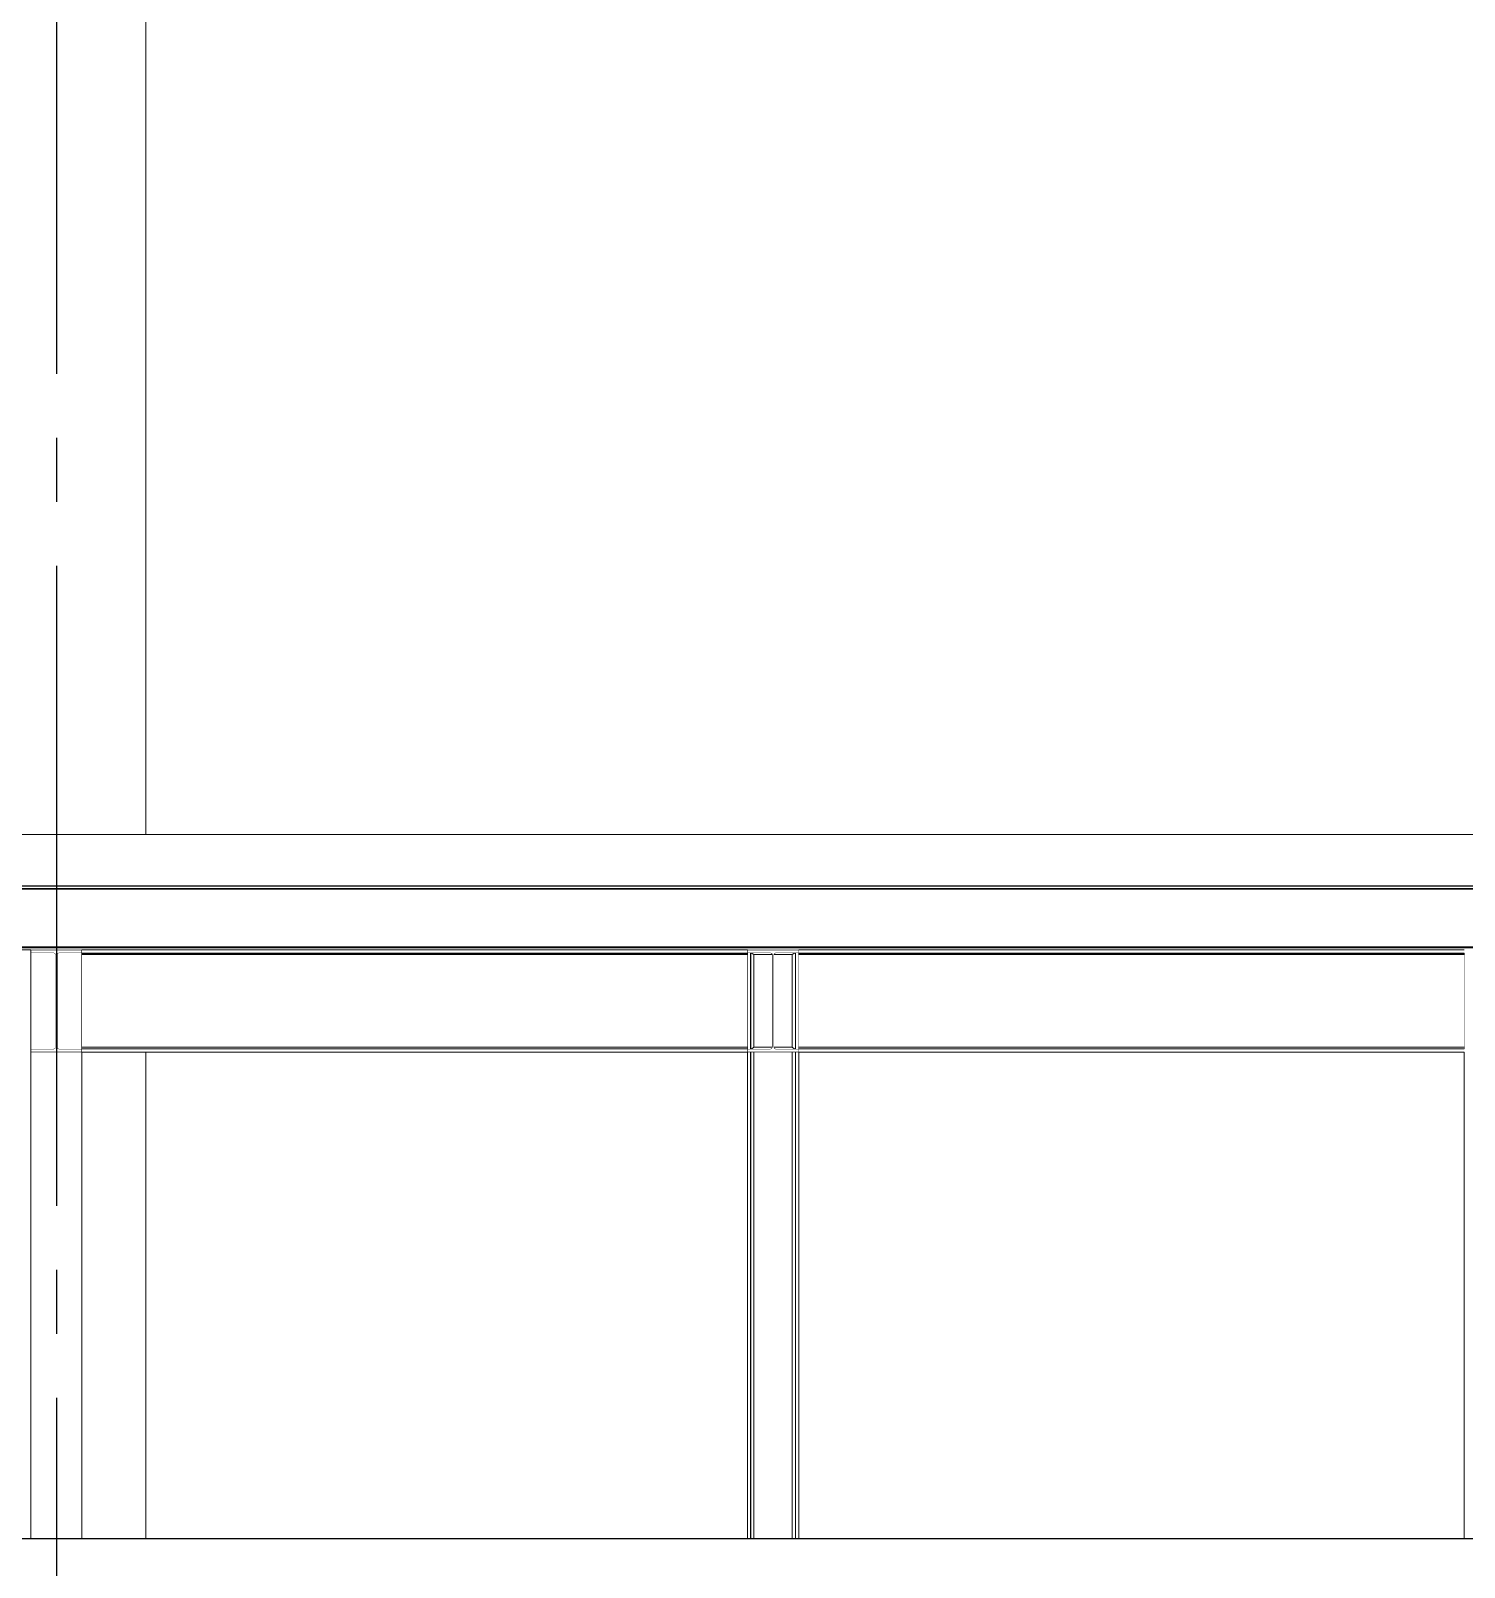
# Model space of a CAD drawing. Extents: x -18489 to 195597, y -1599 to 112111.
# Drawn here: x 8510 to 9070, y 27365 to 27965 of the extents above; entities that cross this region are included whole.
import ezdxf
from ezdxf.xclip import XClip

# ---------------------------------------------------------------- set-up
doc = ezdxf.new("R2010")
doc.units = 0
doc.header["$LTSCALE"] = 100
doc.header["$XCLIPFRAME"] = 2
doc.linetypes.add('188K-SM-07-F10-MECH-CR PIPE-Y2257103$0$X-S-FAB_SL ALL$0$COL-CEN-LIN', pattern=[3.25, 2.5, -0.25, 0.25, -0.25])
doc.linetypes.add('188K-SM-07-F10-MECH-CR PIPE-Y2257103$0$X-S-FAB_SL ALL$0$Wipeout_Contour', pattern=[1, 0, -1])
for name, color, linetype in [('188K-SM-07-F10-MECH-CR PIPE-Y2257103$0$X-S-FAB_SL ALL$0$ASP_1', 1, 'Continuous'), ('188K-SM-07-F10-MECH-CR PIPE-Y2257103$0$X-S-FAB_SL ALL$0$CCL', 15, '188K-SM-07-F10-MECH-CR PIPE-Y2257103$0$X-S-FAB_SL ALL$0$COL-CEN-LIN'), ('188K-SM-07-F10-MECH-CR PIPE-Y2257103$0$X-S-FAB_SL ALL$0$Hattch', 7, 'Continuous'), ('188K-SM-07-F10-MECH-CR PIPE-Y2257103$0$X-S-FAB_SL ALL$0$S-BEAM', 7, 'Continuous'), ('188K-SM-07-F10-MECH-CR PIPE-Y2257103$0$X-S-FAB_SL ALL$0$S-COL', 7, 'Continuous'), ('188K-SM-07-F10-MECH-CR PIPE-Y2257103$0$X-S-FAB_SL ALL$0$S-SLAB', 7, 'Continuous')]:
    doc.layers.add(name, color=color, linetype=linetype)

# ---------------------------------------------------------------- blocks, each defined once
blk = doc.blocks.new('188K-SM-07-F10-MECH-CR PIPE-Y2257103$0$X-S-FAB_SL ALL$0$剖面元素_216_3', base_point=(23061.26, -8263.06))
at = {"color": 254, "linetype": '188K-SM-07-F10-MECH-CR PIPE-Y2257103$0$X-S-FAB_SL ALL$0$Wipeout_Contour', "lineweight": 0, "ltscale": 257782.985702}
blk.add_wipeout([(31546.26, -6943.06), (31616.26, -6943.06), (31616.26, -6204.02), (31598.76, -6204.02), (31598.76, -6212.28), (31563.76, -6212.28), (31563.76, -6204.02), (31546.26, -6204.02)], dxfattribs=at).dxf.layer = '188K-SM-07-F10-MECH-CR PIPE-Y2257103$0$X-S-FAB_SL ALL$0$Hattch'
at = {"color": 254, "linetype": '188K-SM-07-F10-MECH-CR PIPE-Y2257103$0$X-S-FAB_SL ALL$0$Wipeout_Contour', "lineweight": 0, "ltscale": 129359.154645}
blk.add_wipeout([(31616.26, -6963.06), (31546.26, -6963.06), (31546.26, -6963.26), (31616.26, -6963.26)], dxfattribs=at).dxf.layer = '188K-SM-07-F10-MECH-CR PIPE-Y2257103$0$X-S-FAB_SL ALL$0$Hattch'
at = {"color": 254, "linetype": '188K-SM-07-F10-MECH-CR PIPE-Y2257103$0$X-S-FAB_SL ALL$0$Wipeout_Contour', "lineweight": 0, "ltscale": 129411.110623}
blk.add_wipeout([(31571.26, -7028.06), (31546.26, -7028.06), (31546.26, -7218.06), (31571.26, -7218.06)], dxfattribs=at).dxf.layer = '188K-SM-07-F10-MECH-CR PIPE-Y2257103$0$X-S-FAB_SL ALL$0$Hattch'
at = {"color": 254, "linetype": '188K-SM-07-F10-MECH-CR PIPE-Y2257103$0$X-S-FAB_SL ALL$0$Wipeout_Contour', "lineweight": 0, "ltscale": 129586.699108}
blk.add_wipeout([(31591.26, -7218.06), (31616.26, -7218.06), (31616.26, -7028.06), (31591.26, -7028.06)], dxfattribs=at).dxf.layer = '188K-SM-07-F10-MECH-CR PIPE-Y2257103$0$X-S-FAB_SL ALL$0$Hattch'
at = {"layer": '188K-SM-07-F10-MECH-CR PIPE-Y2257103$0$X-S-FAB_SL ALL$0$S-COL', "color": 8, "lineweight": 0}
for p, q in [((31616.26, -6943.06), (31616.26, -6204.02)), ((31616.26, -6963.26), (31616.26, -6963.06)), ((31616.26, -7218.06), (31616.26, -7028.06))]:
    blk.add_line(p, q, dxfattribs=at)
blk = doc.blocks.new('188K-SM-07-F10-MECH-CR PIPE-Y2257103$0$X-S-FAB_SL ALL$0$剖面元素_242_3', base_point=(23061.26, -8263.06))
at = {"layer": '188K-SM-07-F10-MECH-CR PIPE-Y2257103$0$X-S-FAB_SL ALL$0$S-SLAB', "color": 15, "lineweight": 0}
for p, q in [((40656.26, -6943.06), (24906.26, -6943.06)), ((40656.26, -6963.06), (24906.26, -6963.06))]:
    blk.add_line(p, q, dxfattribs=at)
blk = doc.blocks.new('188K-SM-07-F10-MECH-CR PIPE-Y2257103$0$X-S-FAB_SL ALL$0$剖面元素_1289_3', base_point=(23061.26, -8263.06))
at = {"layer": '188K-SM-07-F10-MECH-CR PIPE-Y2257103$0$X-S-FAB_SL ALL$0$S-BEAM', "color": 2, "lineweight": 0}
for p, q in [((31571.26, -6988.06), (31571.26, -6989.36)), ((31591.26, -6988.06), (31571.26, -6988.06)), ((31591.26, -6988.06), (31591.26, -6989.36)), ((31571.26, -7026.76), (31571.26, -7028.06)), ((31591.26, -7028.06), (31571.26, -7028.06)), ((31591.26, -7026.76), (31591.26, -7028.06))]:
    blk.add_line(p, q, dxfattribs=at)
at = {"layer": '188K-SM-07-F10-MECH-CR PIPE-Y2257103$0$X-S-FAB_SL ALL$0$S-BEAM', "color": 2, "lineweight": 0, "flags": 128}
for points in [[(31580.69, -6989.54), (31580.26, -6989.36), (31571.26, -6989.36)], [(31580.69, -6989.54), (31580.86, -6989.96), (31580.86, -7026.16), (31580.69, -7026.59)], [(31581.84, -6989.54), (31581.66, -6989.96), (31581.66, -7026.16), (31581.84, -7026.59)], [(31591.26, -6989.36), (31582.26, -6989.36), (31581.84, -6989.54)], [(31580.69, -7026.59), (31580.26, -7026.76), (31571.26, -7026.76)], [(31581.84, -7026.59), (31582.26, -7026.76), (31591.26, -7026.76)]]:
    blk.add_lwpolyline(points, dxfattribs=at)
blk = doc.blocks.new('188K-SM-07-F10-MECH-CR PIPE-Y2257103$0$X-S-FAB_SL ALL$0$剖面元素_1290_3', base_point=(23061.26, -8263.06))
at = {"layer": '188K-SM-07-F10-MECH-CR PIPE-Y2257103$0$X-S-FAB_SL ALL$0$S-BEAM', "color": 2, "lineweight": 0}
for p, q in [((31851.26, -6988.06), (31851.26, -6989.36)), ((31871.26, -6988.06), (31851.26, -6988.06)), ((31871.26, -6988.06), (31871.26, -6989.36)), ((31851.26, -7026.76), (31851.26, -7028.06)), ((31871.26, -7028.06), (31851.26, -7028.06)), ((31871.26, -7026.76), (31871.26, -7028.06))]:
    blk.add_line(p, q, dxfattribs=at)
at = {"layer": '188K-SM-07-F10-MECH-CR PIPE-Y2257103$0$X-S-FAB_SL ALL$0$S-BEAM', "color": 2, "lineweight": 0, "flags": 128}
for points in [[(31860.69, -6989.54), (31860.26, -6989.36), (31851.26, -6989.36)], [(31860.69, -6989.54), (31860.86, -6989.96), (31860.86, -7026.16), (31860.69, -7026.59)], [(31861.84, -6989.54), (31861.66, -6989.96), (31861.66, -7026.16), (31861.84, -7026.59)], [(31871.26, -6989.36), (31862.26, -6989.36), (31861.84, -6989.54)], [(31860.69, -7026.59), (31860.26, -7026.76), (31851.26, -7026.76)], [(31861.84, -7026.59), (31862.26, -7026.76), (31871.26, -7026.76)]]:
    blk.add_lwpolyline(points, dxfattribs=at)
blk = doc.blocks.new('188K-SM-07-F10-MECH-CR PIPE-Y2257103$0$X-S-FAB_SL ALL$0$剖面元素_2059_3', base_point=(23061.26, -8263.06))
at = {"color": 254, "linetype": '188K-SM-07-F10-MECH-CR PIPE-Y2257103$0$X-S-FAB_SL ALL$0$Wipeout_Contour', "lineweight": 0, "ltscale": 130476.156405}
blk.add_wipeout([(31853.76, -6989.96), (31853.76, -7026.16), (31860.86, -7026.16), (31860.86, -6989.96)], dxfattribs=at).dxf.layer = '188K-SM-07-F10-MECH-CR PIPE-Y2257103$0$X-S-FAB_SL ALL$0$Hattch'
at = {"color": 254, "linetype": '188K-SM-07-F10-MECH-CR PIPE-Y2257103$0$X-S-FAB_SL ALL$0$Wipeout_Contour', "lineweight": 0, "ltscale": 130628.380285}
blk.add_wipeout([(31870.06, -7218.06), (31871.26, -7218.06), (31871.26, -7028.06), (31870.06, -7028.06)], dxfattribs=at).dxf.layer = '188K-SM-07-F10-MECH-CR PIPE-Y2257103$0$X-S-FAB_SL ALL$0$Hattch'
at = {"color": 254, "linetype": '188K-SM-07-F10-MECH-CR PIPE-Y2257103$0$X-S-FAB_SL ALL$0$Wipeout_Contour', "lineweight": 0, "ltscale": 130528.311132}
blk.add_wipeout([(31871.26, -6989.36), (31870.06, -6989.36), (31870.06, -7026.76), (31871.26, -7026.76)], dxfattribs=at).dxf.layer = '188K-SM-07-F10-MECH-CR PIPE-Y2257103$0$X-S-FAB_SL ALL$0$Hattch'
at = {"color": 254, "linetype": '188K-SM-07-F10-MECH-CR PIPE-Y2257103$0$X-S-FAB_SL ALL$0$Wipeout_Contour', "lineweight": 0, "ltscale": 130525.626919}
blk.add_wipeout([(31870.06, -6989.36), (31869.89, -6989.36), (31869.89, -7026.76), (31870.06, -7026.76)], dxfattribs=at).dxf.layer = '188K-SM-07-F10-MECH-CR PIPE-Y2257103$0$X-S-FAB_SL ALL$0$Hattch'
at = {"color": 254, "linetype": '188K-SM-07-F10-MECH-CR PIPE-Y2257103$0$X-S-FAB_SL ALL$0$Wipeout_Contour', "lineweight": 0, "ltscale": 130625.698126}
blk.add_wipeout([(31869.89, -7218.06), (31870.06, -7218.06), (31870.06, -7028.06), (31869.89, -7028.06)], dxfattribs=at).dxf.layer = '188K-SM-07-F10-MECH-CR PIPE-Y2257103$0$X-S-FAB_SL ALL$0$Hattch'
at = {"color": 254, "linetype": '188K-SM-07-F10-MECH-CR PIPE-Y2257103$0$X-S-FAB_SL ALL$0$Wipeout_Contour', "lineweight": 0, "ltscale": 130624.429437}
blk.add_wipeout([(31869.41, -7218.06), (31869.89, -7218.06), (31869.89, -7028.06), (31869.41, -7028.06)], dxfattribs=at).dxf.layer = '188K-SM-07-F10-MECH-CR PIPE-Y2257103$0$X-S-FAB_SL ALL$0$Hattch'
at = {"color": 254, "linetype": '188K-SM-07-F10-MECH-CR PIPE-Y2257103$0$X-S-FAB_SL ALL$0$Wipeout_Contour', "lineweight": 0, "ltscale": 261048.819172}
blk.add_wipeout([(31869.41, -7026.58), (31869.42, -7026.59), (31869.84, -7026.76), (31869.89, -7026.76), (31869.89, -6989.36), (31869.84, -6989.36), (31869.42, -6989.54), (31869.41, -6989.54)], dxfattribs=at).dxf.layer = '188K-SM-07-F10-MECH-CR PIPE-Y2257103$0$X-S-FAB_SL ALL$0$Hattch'
at = {"color": 254, "linetype": '188K-SM-07-F10-MECH-CR PIPE-Y2257103$0$X-S-FAB_SL ALL$0$Wipeout_Contour', "lineweight": 0, "ltscale": 130622.231997}
blk.add_wipeout([(31868.76, -7218.06), (31869.41, -7218.06), (31869.41, -7028.06), (31868.76, -7028.06)], dxfattribs=at).dxf.layer = '188K-SM-07-F10-MECH-CR PIPE-Y2257103$0$X-S-FAB_SL ALL$0$Hattch'
at = {"color": 254, "linetype": '188K-SM-07-F10-MECH-CR PIPE-Y2257103$0$X-S-FAB_SL ALL$0$Wipeout_Contour', "lineweight": 0, "ltscale": 130522.157286}
blk.add_wipeout([(31868.76, -7026.16), (31869.41, -7026.58), (31869.41, -6989.54), (31868.76, -6989.96)], dxfattribs=at).dxf.layer = '188K-SM-07-F10-MECH-CR PIPE-Y2257103$0$X-S-FAB_SL ALL$0$Hattch'
at = {"color": 254, "linetype": '188K-SM-07-F10-MECH-CR PIPE-Y2257103$0$X-S-FAB_SL ALL$0$Wipeout_Contour', "lineweight": 0, "ltscale": 130591.686237}
blk.add_wipeout([(31868.76, -7028.06), (31853.76, -7028.06), (31853.76, -7218.06), (31868.76, -7218.06)], dxfattribs=at).dxf.layer = '188K-SM-07-F10-MECH-CR PIPE-Y2257103$0$X-S-FAB_SL ALL$0$Hattch'
at = {"color": 254, "linetype": '188K-SM-07-F10-MECH-CR PIPE-Y2257103$0$X-S-FAB_SL ALL$0$Wipeout_Contour', "lineweight": 0, "ltscale": 130461.018784}
blk.add_wipeout([(31853.76, -6989.96), (31853.11, -6989.54), (31853.11, -7026.58), (31853.76, -7026.16)], dxfattribs=at).dxf.layer = '188K-SM-07-F10-MECH-CR PIPE-Y2257103$0$X-S-FAB_SL ALL$0$Hattch'
at = {"color": 254, "linetype": '188K-SM-07-F10-MECH-CR PIPE-Y2257103$0$X-S-FAB_SL ALL$0$Wipeout_Contour', "lineweight": 0, "ltscale": 130507.018654}
blk.add_wipeout([(31861.66, -7026.16), (31868.76, -7026.16), (31868.76, -6989.96), (31861.66, -6989.96)], dxfattribs=at).dxf.layer = '188K-SM-07-F10-MECH-CR PIPE-Y2257103$0$X-S-FAB_SL ALL$0$Hattch'
at = {"layer": '188K-SM-07-F10-MECH-CR PIPE-Y2257103$0$X-S-FAB_SL ALL$0$S-COL', "color": 8, "lineweight": 0}
for p, q in [((31868.76, -7026.16), (31868.76, -6989.96)), ((31870.06, -7026.76), (31870.06, -6989.36)), ((31871.26, -7026.76), (31871.26, -6989.36)), ((31868.76, -7218.06), (31868.76, -7028.06)), ((31870.06, -7218.06), (31870.06, -7028.06)), ((31871.26, -7218.06), (31871.26, -7028.06))]:
    blk.add_line(p, q, dxfattribs=at)
at = {"color": 254, "linetype": '188K-SM-07-F10-MECH-CR PIPE-Y2257103$0$X-S-FAB_SL ALL$0$Wipeout_Contour', "lineweight": 0, "ltscale": 130561.140327}
blk.add_wipeout([(31853.11, -7218.06), (31853.76, -7218.06), (31853.76, -7028.06), (31853.11, -7028.06)], dxfattribs=at).dxf.layer = '188K-SM-07-F10-MECH-CR PIPE-Y2257103$0$X-S-FAB_SL ALL$0$Hattch'
at = {"color": 254, "linetype": '188K-SM-07-F10-MECH-CR PIPE-Y2257103$0$X-S-FAB_SL ALL$0$Wipeout_Contour', "lineweight": 0, "ltscale": 260917.537356}
blk.add_wipeout([(31852.64, -6989.36), (31852.64, -7026.76), (31852.69, -7026.76), (31853.11, -7026.59), (31853.11, -7026.58), (31853.11, -6989.54), (31853.11, -6989.54), (31852.69, -6989.36)], dxfattribs=at).dxf.layer = '188K-SM-07-F10-MECH-CR PIPE-Y2257103$0$X-S-FAB_SL ALL$0$Hattch'
at = {"color": 254, "linetype": '188K-SM-07-F10-MECH-CR PIPE-Y2257103$0$X-S-FAB_SL ALL$0$Wipeout_Contour', "lineweight": 0, "ltscale": 130558.942944}
blk.add_wipeout([(31852.64, -7218.06), (31853.11, -7218.06), (31853.11, -7028.06), (31852.64, -7028.06)], dxfattribs=at).dxf.layer = '188K-SM-07-F10-MECH-CR PIPE-Y2257103$0$X-S-FAB_SL ALL$0$Hattch'
at = {"color": 254, "linetype": '188K-SM-07-F10-MECH-CR PIPE-Y2257103$0$X-S-FAB_SL ALL$0$Wipeout_Contour', "lineweight": 0, "ltscale": 130557.674284}
blk.add_wipeout([(31852.46, -7218.06), (31852.64, -7218.06), (31852.64, -7028.06), (31852.46, -7028.06)], dxfattribs=at).dxf.layer = '188K-SM-07-F10-MECH-CR PIPE-Y2257103$0$X-S-FAB_SL ALL$0$Hattch'
at = {"color": 254, "linetype": '188K-SM-07-F10-MECH-CR PIPE-Y2257103$0$X-S-FAB_SL ALL$0$Wipeout_Contour', "lineweight": 0, "ltscale": 130457.550923}
blk.add_wipeout([(31852.46, -6989.36), (31852.46, -7026.76), (31852.64, -7026.76), (31852.64, -6989.36)], dxfattribs=at).dxf.layer = '188K-SM-07-F10-MECH-CR PIPE-Y2257103$0$X-S-FAB_SL ALL$0$Hattch'
at = {"color": 254, "linetype": '188K-SM-07-F10-MECH-CR PIPE-Y2257103$0$X-S-FAB_SL ALL$0$Wipeout_Contour', "lineweight": 0, "ltscale": 130554.992213}
blk.add_wipeout([(31851.26, -7218.06), (31852.46, -7218.06), (31852.46, -7028.06), (31851.26, -7028.06)], dxfattribs=at).dxf.layer = '188K-SM-07-F10-MECH-CR PIPE-Y2257103$0$X-S-FAB_SL ALL$0$Hattch'
at = {"color": 254, "linetype": '188K-SM-07-F10-MECH-CR PIPE-Y2257103$0$X-S-FAB_SL ALL$0$Wipeout_Contour', "lineweight": 0, "ltscale": 130454.866795}
blk.add_wipeout([(31852.46, -6989.36), (31851.26, -6989.36), (31851.26, -7026.76), (31852.46, -7026.76)], dxfattribs=at).dxf.layer = '188K-SM-07-F10-MECH-CR PIPE-Y2257103$0$X-S-FAB_SL ALL$0$Hattch'
at = {"layer": '188K-SM-07-F10-MECH-CR PIPE-Y2257103$0$X-S-FAB_SL ALL$0$S-COL', "color": 8, "lineweight": 0}
for p, q in [((31851.26, -7026.76), (31851.26, -6989.36)), ((31852.46, -7026.76), (31852.46, -6989.36)), ((31853.76, -7026.16), (31853.76, -6989.96)), ((31851.26, -7218.06), (31851.26, -7028.06)), ((31852.46, -7218.06), (31852.46, -7028.06)), ((31853.76, -7218.06), (31853.76, -7028.06))]:
    blk.add_line(p, q, dxfattribs=at)
blk = doc.blocks.new('188K-SM-07-F10-MECH-CR PIPE-Y2257103$0$X-S-FAB_SL ALL$0$剖面元素_2060_3', base_point=(23061.26, -8263.06))
at = {"color": 254, "linetype": '188K-SM-07-F10-MECH-CR PIPE-Y2257103$0$X-S-FAB_SL ALL$0$Wipeout_Contour', "lineweight": 0, "ltscale": 258770.743915}
blk.add_wipeout([(31571.26, -7026.76), (31580.26, -7026.76), (31580.69, -7026.59), (31580.86, -7026.16), (31580.86, -6989.96), (31580.69, -6989.54), (31580.26, -6989.36), (31571.26, -6989.36)], dxfattribs=at).dxf.layer = '188K-SM-07-F10-MECH-CR PIPE-Y2257103$0$X-S-FAB_SL ALL$0$Hattch'
at = {"color": 254, "linetype": '188K-SM-07-F10-MECH-CR PIPE-Y2257103$0$X-S-FAB_SL ALL$0$Wipeout_Contour', "lineweight": 0, "ltscale": 129498.903172}
blk.add_wipeout([(31571.26, -7028.06), (31571.26, -7218.06), (31591.26, -7218.06), (31591.26, -7028.06)], dxfattribs=at).dxf.layer = '188K-SM-07-F10-MECH-CR PIPE-Y2257103$0$X-S-FAB_SL ALL$0$Hattch'
at = {"layer": '188K-SM-07-F10-MECH-CR PIPE-Y2257103$0$X-S-FAB_SL ALL$0$S-COL', "color": 8, "lineweight": 0}
for p, q in [((31571.26, -7026.76), (31571.26, -6989.36)), ((31571.26, -7218.06), (31571.26, -7028.06))]:
    blk.add_line(p, q, dxfattribs=at)
at = {"color": 254, "linetype": '188K-SM-07-F10-MECH-CR PIPE-Y2257103$0$X-S-FAB_SL ALL$0$Wipeout_Contour', "lineweight": 0, "ltscale": 258821.098732}
blk.add_wipeout([(31581.66, -7026.16), (31581.84, -7026.59), (31582.26, -7026.76), (31591.26, -7026.76), (31591.26, -6989.36), (31582.26, -6989.36), (31581.84, -6989.54), (31581.66, -6989.96)], dxfattribs=at).dxf.layer = '188K-SM-07-F10-MECH-CR PIPE-Y2257103$0$X-S-FAB_SL ALL$0$Hattch'
at = {"layer": '188K-SM-07-F10-MECH-CR PIPE-Y2257103$0$X-S-FAB_SL ALL$0$S-COL', "color": 8, "lineweight": 0}
for p, q in [((31591.26, -7026.76), (31591.26, -6989.36)), ((31591.26, -7218.06), (31591.26, -7028.06))]:
    blk.add_line(p, q, dxfattribs=at)
blk = doc.blocks.new('188K-SM-07-F10-MECH-CR PIPE-Y2257103$0$X-S-FAB_SL ALL$0$剖面元素_2062_3', base_point=(23061.26, -8263.06))
at = {"color": 254, "linetype": '188K-SM-07-F10-MECH-CR PIPE-Y2257103$0$X-S-FAB_SL ALL$0$Wipeout_Contour', "lineweight": 0, "ltscale": 131684.926967}
blk.add_wipeout([(32151.26, -7028.06), (32131.26, -7028.06), (32131.26, -7218.06), (32151.26, -7218.06)], dxfattribs=at).dxf.layer = '188K-SM-07-F10-MECH-CR PIPE-Y2257103$0$X-S-FAB_SL ALL$0$Hattch'
at = {"color": 254, "linetype": '188K-SM-07-F10-MECH-CR PIPE-Y2257103$0$X-S-FAB_SL ALL$0$Wipeout_Contour', "lineweight": 0, "ltscale": 263146.123365}
blk.add_wipeout([(32131.26, -6989.36), (32131.26, -7026.76), (32140.26, -7026.76), (32140.69, -7026.59), (32140.86, -7026.16), (32140.86, -6989.96), (32140.69, -6989.54), (32140.26, -6989.36)], dxfattribs=at).dxf.layer = '188K-SM-07-F10-MECH-CR PIPE-Y2257103$0$X-S-FAB_SL ALL$0$Hattch'
at = {"layer": '188K-SM-07-F10-MECH-CR PIPE-Y2257103$0$X-S-FAB_SL ALL$0$S-COL', "color": 8, "lineweight": 0}
for p, q in [((32131.26, -7026.76), (32131.26, -6989.36)), ((32131.26, -7218.06), (32131.26, -7028.06))]:
    blk.add_line(p, q, dxfattribs=at)
at = {"color": 254, "linetype": '188K-SM-07-F10-MECH-CR PIPE-Y2257103$0$X-S-FAB_SL ALL$0$Wipeout_Contour', "lineweight": 0, "ltscale": 263196.519048}
blk.add_wipeout([(32141.66, -6989.96), (32141.66, -7026.16), (32141.84, -7026.59), (32142.26, -7026.76), (32151.26, -7026.76), (32151.26, -6989.36), (32142.26, -6989.36), (32141.84, -6989.54)], dxfattribs=at).dxf.layer = '188K-SM-07-F10-MECH-CR PIPE-Y2257103$0$X-S-FAB_SL ALL$0$Hattch'
at = {"layer": '188K-SM-07-F10-MECH-CR PIPE-Y2257103$0$X-S-FAB_SL ALL$0$S-COL', "color": 8, "lineweight": 0}
for p, q in [((32151.26, -7026.76), (32151.26, -6989.36)), ((32151.26, -7218.06), (32151.26, -7028.06))]:
    blk.add_line(p, q, dxfattribs=at)
blk = doc.blocks.new('188K-SM-07-F10-MECH-CR PIPE-Y2257103$0$X-S-FAB_SL ALL$0$剖面元素_2118_3', base_point=(23061.26, -8263.06))
at = {"color": 254, "linetype": '188K-SM-07-F10-MECH-CR PIPE-Y2257103$0$X-S-FAB_SL ALL$0$Wipeout_Contour', "lineweight": 0, "ltscale": 129928.072495}
blk.add_wipeout([(31591.26, -6989.36), (31851.26, -6989.36), (31851.26, -6988.06), (31591.26, -6988.06)], dxfattribs=at).dxf.layer = '188K-SM-07-F10-MECH-CR PIPE-Y2257103$0$X-S-FAB_SL ALL$0$Hattch'
at = {"color": 254, "linetype": '188K-SM-07-F10-MECH-CR PIPE-Y2257103$0$X-S-FAB_SL ALL$0$Wipeout_Contour', "lineweight": 0, "ltscale": 130493.473372}
blk.add_wipeout([(31861.84, -6989.54), (31869.42, -6989.54), (31869.84, -6989.36), (31862.26, -6989.36)], dxfattribs=at).dxf.layer = '188K-SM-07-F10-MECH-CR PIPE-Y2257103$0$X-S-FAB_SL ALL$0$Hattch'
at = {"color": 254, "linetype": '188K-SM-07-F10-MECH-CR PIPE-Y2257103$0$X-S-FAB_SL ALL$0$Wipeout_Contour', "lineweight": 0, "ltscale": 130525.455116}
blk.add_wipeout([(31869.42, -7026.59), (31861.84, -7026.59), (31862.26, -7026.76), (31869.84, -7026.76)], dxfattribs=at).dxf.layer = '188K-SM-07-F10-MECH-CR PIPE-Y2257103$0$X-S-FAB_SL ALL$0$Hattch'
at = {"color": 254, "linetype": '188K-SM-07-F10-MECH-CR PIPE-Y2257103$0$X-S-FAB_SL ALL$0$Wipeout_Contour', "lineweight": 0, "ltscale": 129928.707535}
blk.add_wipeout([(31851.26, -6989.36), (31591.26, -6989.36), (31591.26, -6989.54), (31851.26, -6989.54)], dxfattribs=at).dxf.layer = '188K-SM-07-F10-MECH-CR PIPE-Y2257103$0$X-S-FAB_SL ALL$0$Hattch'
at = {"color": 254, "linetype": '188K-SM-07-F10-MECH-CR PIPE-Y2257103$0$X-S-FAB_SL ALL$0$Wipeout_Contour', "lineweight": 0, "ltscale": 129928.965762}
blk.add_wipeout([(31851.26, -6989.54), (31591.26, -6989.54), (31591.26, -6989.96), (31851.26, -6989.96)], dxfattribs=at).dxf.layer = '188K-SM-07-F10-MECH-CR PIPE-Y2257103$0$X-S-FAB_SL ALL$0$Hattch'
at = {"color": 254, "linetype": '188K-SM-07-F10-MECH-CR PIPE-Y2257103$0$X-S-FAB_SL ALL$0$Wipeout_Contour', "lineweight": 0, "ltscale": 129944.767275}
blk.add_wipeout([(31851.26, -6989.96), (31591.26, -6989.96), (31591.26, -7026.16), (31851.26, -7026.16)], dxfattribs=at).dxf.layer = '188K-SM-07-F10-MECH-CR PIPE-Y2257103$0$X-S-FAB_SL ALL$0$Hattch'
at = {"color": 254, "linetype": '188K-SM-07-F10-MECH-CR PIPE-Y2257103$0$X-S-FAB_SL ALL$0$Wipeout_Contour', "lineweight": 0, "ltscale": 130457.717344}
blk.add_wipeout([(31860.26, -6989.36), (31852.69, -6989.36), (31853.11, -6989.54), (31860.69, -6989.54)], dxfattribs=at).dxf.layer = '188K-SM-07-F10-MECH-CR PIPE-Y2257103$0$X-S-FAB_SL ALL$0$Hattch'
at = {"color": 254, "linetype": '188K-SM-07-F10-MECH-CR PIPE-Y2257103$0$X-S-FAB_SL ALL$0$Wipeout_Contour', "lineweight": 0, "ltscale": 129960.569239}
blk.add_wipeout([(31591.26, -7026.59), (31851.26, -7026.59), (31851.26, -7026.16), (31591.26, -7026.16)], dxfattribs=at).dxf.layer = '188K-SM-07-F10-MECH-CR PIPE-Y2257103$0$X-S-FAB_SL ALL$0$Hattch'
at = {"color": 254, "linetype": '188K-SM-07-F10-MECH-CR PIPE-Y2257103$0$X-S-FAB_SL ALL$0$Wipeout_Contour', "lineweight": 0, "ltscale": 163070.892177}
blk.add_wipeout([(31853.11, -6989.54), (31853.11, -6989.54), (31853.76, -6989.96), (31860.86, -6989.96), (31860.69, -6989.54)], dxfattribs=at).dxf.layer = '188K-SM-07-F10-MECH-CR PIPE-Y2257103$0$X-S-FAB_SL ALL$0$Hattch'
at = {"color": 254, "linetype": '188K-SM-07-F10-MECH-CR PIPE-Y2257103$0$X-S-FAB_SL ALL$0$Wipeout_Contour', "lineweight": 0, "ltscale": 129960.82876}
blk.add_wipeout([(31591.26, -7026.59), (31591.26, -7026.76), (31851.26, -7026.76), (31851.26, -7026.59)], dxfattribs=at).dxf.layer = '188K-SM-07-F10-MECH-CR PIPE-Y2257103$0$X-S-FAB_SL ALL$0$Hattch'
at = {"layer": '188K-SM-07-F10-MECH-CR PIPE-Y2257103$0$X-S-FAB_SL ALL$0$S-BEAM', "color": 8, "lineweight": 0}
for p, q in [((31591.26, -6989.36), (31851.26, -6989.36)), ((31591.26, -6989.96), (31851.26, -6989.96)), ((31853.11, -6989.54), (31852.69, -6989.36)), ((31853.11, -6989.54), (31853.76, -6989.96))]:
    blk.add_line(p, q, dxfattribs=at)
at = {"color": 254, "linetype": '188K-SM-07-F10-MECH-CR PIPE-Y2257103$0$X-S-FAB_SL ALL$0$Wipeout_Contour', "lineweight": 0, "ltscale": 163118.439306}
blk.add_wipeout([(31861.84, -6989.54), (31861.66, -6989.96), (31868.76, -6989.96), (31869.41, -6989.54), (31869.42, -6989.54)], dxfattribs=at).dxf.layer = '188K-SM-07-F10-MECH-CR PIPE-Y2257103$0$X-S-FAB_SL ALL$0$Hattch'
at = {"color": 254, "linetype": '188K-SM-07-F10-MECH-CR PIPE-Y2257103$0$X-S-FAB_SL ALL$0$Wipeout_Contour', "lineweight": 0, "ltscale": 129961.467148}
blk.add_wipeout([(31591.26, -7028.06), (31851.26, -7028.06), (31851.26, -7026.76), (31591.26, -7026.76)], dxfattribs=at).dxf.layer = '188K-SM-07-F10-MECH-CR PIPE-Y2257103$0$X-S-FAB_SL ALL$0$Hattch'
at = {"layer": '188K-SM-07-F10-MECH-CR PIPE-Y2257103$0$X-S-FAB_SL ALL$0$S-BEAM', "color": 8, "lineweight": 0}
blk.add_line((31853.76, -6989.96), (31860.86, -6989.96), dxfattribs=at)
at = {"color": 254, "linetype": '188K-SM-07-F10-MECH-CR PIPE-Y2257103$0$X-S-FAB_SL ALL$0$Wipeout_Contour', "lineweight": 0, "ltscale": 131022.06201}
blk.add_wipeout([(32131.26, -6988.06), (31871.26, -6988.06), (31871.26, -6989.36), (32131.26, -6989.36)], dxfattribs=at).dxf.layer = '188K-SM-07-F10-MECH-CR PIPE-Y2257103$0$X-S-FAB_SL ALL$0$Hattch'
at = {"color": 254, "linetype": '188K-SM-07-F10-MECH-CR PIPE-Y2257103$0$X-S-FAB_SL ALL$0$Wipeout_Contour', "lineweight": 0, "ltscale": 130489.707853}
blk.add_wipeout([(31852.69, -7026.76), (31860.26, -7026.76), (31860.69, -7026.59), (31853.11, -7026.59)], dxfattribs=at).dxf.layer = '188K-SM-07-F10-MECH-CR PIPE-Y2257103$0$X-S-FAB_SL ALL$0$Hattch'
at = {"color": 254, "linetype": '188K-SM-07-F10-MECH-CR PIPE-Y2257103$0$X-S-FAB_SL ALL$0$Wipeout_Contour', "lineweight": 0, "ltscale": 163158.072196}
blk.add_wipeout([(31868.76, -7026.16), (31861.66, -7026.16), (31861.84, -7026.59), (31869.42, -7026.59), (31869.41, -7026.58)], dxfattribs=at).dxf.layer = '188K-SM-07-F10-MECH-CR PIPE-Y2257103$0$X-S-FAB_SL ALL$0$Hattch'
at = {"color": 254, "linetype": '188K-SM-07-F10-MECH-CR PIPE-Y2257103$0$X-S-FAB_SL ALL$0$Wipeout_Contour', "lineweight": 0, "ltscale": 163110.536674}
blk.add_wipeout([(31853.11, -7026.59), (31860.69, -7026.59), (31860.86, -7026.16), (31853.76, -7026.16), (31853.11, -7026.58)], dxfattribs=at).dxf.layer = '188K-SM-07-F10-MECH-CR PIPE-Y2257103$0$X-S-FAB_SL ALL$0$Hattch'
at = {"color": 254, "linetype": '188K-SM-07-F10-MECH-CR PIPE-Y2257103$0$X-S-FAB_SL ALL$0$Wipeout_Contour', "lineweight": 0, "ltscale": 131055.177891}
blk.add_wipeout([(32131.26, -7026.76), (31871.26, -7026.76), (31871.26, -7028.06), (32131.26, -7028.06)], dxfattribs=at).dxf.layer = '188K-SM-07-F10-MECH-CR PIPE-Y2257103$0$X-S-FAB_SL ALL$0$Hattch'
at = {"layer": '188K-SM-07-F10-MECH-CR PIPE-Y2257103$0$X-S-FAB_SL ALL$0$S-BEAM', "color": 8, "lineweight": 0}
for p, q in [((31591.26, -7026.16), (31851.26, -7026.16)), ((31591.26, -7026.76), (31851.26, -7026.76)), ((31591.26, -7028.06), (31851.26, -7028.06)), ((31853.11, -7026.59), (31852.69, -7026.76)), ((31853.76, -7026.16), (31853.11, -7026.58)), ((31860.86, -7026.16), (31853.76, -7026.16))]:
    blk.add_line(p, q, dxfattribs=at)
at = {"color": 254, "linetype": '188K-SM-07-F10-MECH-CR PIPE-Y2257103$0$X-S-FAB_SL ALL$0$Wipeout_Contour', "lineweight": 0, "ltscale": 131054.544827}
blk.add_wipeout([(31871.26, -7026.59), (31871.26, -7026.76), (32131.26, -7026.76), (32131.26, -7026.59)], dxfattribs=at).dxf.layer = '188K-SM-07-F10-MECH-CR PIPE-Y2257103$0$X-S-FAB_SL ALL$0$Hattch'
at = {"color": 254, "linetype": '188K-SM-07-F10-MECH-CR PIPE-Y2257103$0$X-S-FAB_SL ALL$0$Wipeout_Contour', "lineweight": 0, "ltscale": 131054.287474}
blk.add_wipeout([(31871.26, -7026.16), (31871.26, -7026.59), (32131.26, -7026.59), (32131.26, -7026.16)], dxfattribs=at).dxf.layer = '188K-SM-07-F10-MECH-CR PIPE-Y2257103$0$X-S-FAB_SL ALL$0$Hattch'
at = {"color": 254, "linetype": '188K-SM-07-F10-MECH-CR PIPE-Y2257103$0$X-S-FAB_SL ALL$0$Wipeout_Contour', "lineweight": 0, "ltscale": 131038.617419}
blk.add_wipeout([(31871.26, -6989.96), (31871.26, -7026.16), (32131.26, -7026.16), (32131.26, -6989.96)], dxfattribs=at).dxf.layer = '188K-SM-07-F10-MECH-CR PIPE-Y2257103$0$X-S-FAB_SL ALL$0$Hattch'
at = {"layer": '188K-SM-07-F10-MECH-CR PIPE-Y2257103$0$X-S-FAB_SL ALL$0$S-BEAM', "color": 8, "lineweight": 0}
for p, q in [((31868.76, -7026.16), (31861.66, -7026.16)), ((31869.41, -7026.58), (31868.76, -7026.16)), ((31869.84, -7026.76), (31869.42, -7026.59)), ((31871.26, -7026.16), (32131.26, -7026.16)), ((31871.26, -7026.76), (32131.26, -7026.76)), ((31871.26, -7028.06), (32131.26, -7028.06))]:
    blk.add_line(p, q, dxfattribs=at)
at = {"color": 254, "linetype": '188K-SM-07-F10-MECH-CR PIPE-Y2257103$0$X-S-FAB_SL ALL$0$Wipeout_Contour', "lineweight": 0, "ltscale": 131022.947813}
blk.add_wipeout([(31871.26, -6989.54), (31871.26, -6989.96), (32131.26, -6989.96), (32131.26, -6989.54)], dxfattribs=at).dxf.layer = '188K-SM-07-F10-MECH-CR PIPE-Y2257103$0$X-S-FAB_SL ALL$0$Hattch'
at = {"color": 254, "linetype": '188K-SM-07-F10-MECH-CR PIPE-Y2257103$0$X-S-FAB_SL ALL$0$Wipeout_Contour', "lineweight": 0, "ltscale": 131022.691743}
blk.add_wipeout([(31871.26, -6989.36), (31871.26, -6989.54), (32131.26, -6989.54), (32131.26, -6989.36)], dxfattribs=at).dxf.layer = '188K-SM-07-F10-MECH-CR PIPE-Y2257103$0$X-S-FAB_SL ALL$0$Hattch'
at = {"layer": '188K-SM-07-F10-MECH-CR PIPE-Y2257103$0$X-S-FAB_SL ALL$0$S-BEAM', "color": 8, "lineweight": 0}
for p, q in [((31861.66, -6989.96), (31868.76, -6989.96)), ((31868.76, -6989.96), (31869.41, -6989.54)), ((31869.84, -6989.36), (31869.42, -6989.54)), ((31871.26, -6989.36), (32131.26, -6989.36)), ((31871.26, -6989.96), (32131.26, -6989.96))]:
    blk.add_line(p, q, dxfattribs=at)
blk = doc.blocks.new('188K-SM-07-F10-MECH-CR PIPE-Y2257103$0$X-S-FAB_SL ALL$0$剖面元素_2186_3', base_point=(23061.26, -8263.06))
at = {"color": 254, "linetype": '188K-SM-07-F10-MECH-CR PIPE-Y2257103$0$X-S-FAB_SL ALL$0$Wipeout_Contour', "lineweight": 0, "ltscale": 130156.517647}
blk.add_wipeout([(28425.76, -6987.26), (28425.76, -6988.06), (35117.76, -6988.06), (35117.76, -6987.26)], dxfattribs=at).dxf.layer = '188K-SM-07-F10-MECH-CR PIPE-Y2257103$0$X-S-FAB_SL ALL$0$Hattch'
at = {"color": 254, "linetype": '188K-SM-07-F10-MECH-CR PIPE-Y2257103$0$X-S-FAB_SL ALL$0$Wipeout_Contour', "lineweight": 0, "ltscale": 130156.132426}
blk.add_wipeout([(28425.76, -6987.18), (28425.76, -6987.26), (35117.76, -6987.26), (35117.76, -6987.18)], dxfattribs=at).dxf.layer = '188K-SM-07-F10-MECH-CR PIPE-Y2257103$0$X-S-FAB_SL ALL$0$Hattch'
at = {"color": 254, "linetype": '188K-SM-07-F10-MECH-CR PIPE-Y2257103$0$X-S-FAB_SL ALL$0$Wipeout_Contour', "lineweight": 0, "ltscale": 130156.002275}
blk.add_wipeout([(28425.76, -6986.96), (28425.76, -6987.18), (35117.76, -6987.18), (35117.76, -6986.96)], dxfattribs=at).dxf.layer = '188K-SM-07-F10-MECH-CR PIPE-Y2257103$0$X-S-FAB_SL ALL$0$Hattch'
at = {"color": 254, "linetype": '188K-SM-07-F10-MECH-CR PIPE-Y2257103$0$X-S-FAB_SL ALL$0$Wipeout_Contour', "lineweight": 0, "ltscale": 130146.120964}
blk.add_wipeout([(28425.76, -6964.36), (28425.76, -6986.96), (35117.76, -6986.96), (35117.76, -6964.36)], dxfattribs=at).dxf.layer = '188K-SM-07-F10-MECH-CR PIPE-Y2257103$0$X-S-FAB_SL ALL$0$Hattch'
at = {"layer": '188K-SM-07-F10-MECH-CR PIPE-Y2257103$0$X-S-FAB_SL ALL$0$S-BEAM', "color": 8, "lineweight": 0}
for p, q in [((28425.76, -6986.96), (35117.76, -6986.96)), ((28425.76, -6987.26), (35117.76, -6987.26)), ((31311.26, -6988.06), (31571.26, -6988.06)), ((31591.26, -6988.06), (31851.26, -6988.06)), ((31871.26, -6988.06), (32131.26, -6988.06))]:
    blk.add_line(p, q, dxfattribs=at)
at = {"color": 254, "linetype": '188K-SM-07-F10-MECH-CR PIPE-Y2257103$0$X-S-FAB_SL ALL$0$Wipeout_Contour', "lineweight": 0, "ltscale": 130136.239641}
blk.add_wipeout([(28425.76, -6964.15), (28425.76, -6964.36), (35117.76, -6964.36), (35117.76, -6964.15)], dxfattribs=at).dxf.layer = '188K-SM-07-F10-MECH-CR PIPE-Y2257103$0$X-S-FAB_SL ALL$0$Hattch'
at = {"color": 254, "linetype": '188K-SM-07-F10-MECH-CR PIPE-Y2257103$0$X-S-FAB_SL ALL$0$Wipeout_Contour', "lineweight": 0, "ltscale": 130136.109895}
blk.add_wipeout([(28425.76, -6964.06), (28425.76, -6964.15), (35117.76, -6964.15), (35117.76, -6964.06)], dxfattribs=at).dxf.layer = '188K-SM-07-F10-MECH-CR PIPE-Y2257103$0$X-S-FAB_SL ALL$0$Hattch'
at = {"color": 254, "linetype": '188K-SM-07-F10-MECH-CR PIPE-Y2257103$0$X-S-FAB_SL ALL$0$Wipeout_Contour', "lineweight": 0, "ltscale": 130135.725938}
blk.add_wipeout([(28425.76, -6964.06), (35117.76, -6964.06), (35117.76, -6963.26), (28425.76, -6963.26)], dxfattribs=at).dxf.layer = '188K-SM-07-F10-MECH-CR PIPE-Y2257103$0$X-S-FAB_SL ALL$0$Hattch'
at = {"layer": '188K-SM-07-F10-MECH-CR PIPE-Y2257103$0$X-S-FAB_SL ALL$0$S-BEAM', "color": 8, "lineweight": 0}
for p, q in [((28425.76, -6963.26), (35117.76, -6963.26)), ((28425.76, -6964.06), (35117.76, -6964.06)), ((28425.76, -6964.36), (35117.76, -6964.36))]:
    blk.add_line(p, q, dxfattribs=at)
blk = doc.blocks.new('188K-SM-07-F10-MECH-CR PIPE-Y2257103$0$X-S-FAB_SL ALL$0$A$C2e9ab586')
at = {"layer": '188K-SM-07-F10-MECH-CR PIPE-Y2257103$0$X-S-FAB_SL ALL$0$S-BEAM', "lineweight": 0}
blk.add_blockref('188K-SM-07-F10-MECH-CR PIPE-Y2257103$0$X-S-FAB_SL ALL$0$剖面元素_1290_3', (-28106.39, 285), dxfattribs=at)
at = {"layer": '188K-SM-07-F10-MECH-CR PIPE-Y2257103$0$X-S-FAB_SL ALL$0$S-COL', "lineweight": 0}
for name in ['188K-SM-07-F10-MECH-CR PIPE-Y2257103$0$X-S-FAB_SL ALL$0$剖面元素_216_3', '188K-SM-07-F10-MECH-CR PIPE-Y2257103$0$X-S-FAB_SL ALL$0$剖面元素_2062_3']:
    blk.add_blockref(name, (-28106.39, 285), dxfattribs=at)
at = {"layer": '188K-SM-07-F10-MECH-CR PIPE-Y2257103$0$X-S-FAB_SL ALL$0$S-BEAM', "lineweight": 0}
blk.add_blockref('188K-SM-07-F10-MECH-CR PIPE-Y2257103$0$X-S-FAB_SL ALL$0$剖面元素_1289_3', (-28106.39, 285), dxfattribs=at)
at = {"layer": '188K-SM-07-F10-MECH-CR PIPE-Y2257103$0$X-S-FAB_SL ALL$0$S-COL', "lineweight": 0}
blk.add_blockref('188K-SM-07-F10-MECH-CR PIPE-Y2257103$0$X-S-FAB_SL ALL$0$剖面元素_2059_3', (-28106.39, 285), dxfattribs=at)
at = {"layer": '188K-SM-07-F10-MECH-CR PIPE-Y2257103$0$X-S-FAB_SL ALL$0$S-SLAB', "lineweight": 0}
blk.add_blockref('188K-SM-07-F10-MECH-CR PIPE-Y2257103$0$X-S-FAB_SL ALL$0$剖面元素_242_3', (-28106.39, 285), dxfattribs=at)
at = {"layer": '188K-SM-07-F10-MECH-CR PIPE-Y2257103$0$X-S-FAB_SL ALL$0$S-COL', "lineweight": 0}
blk.add_blockref('188K-SM-07-F10-MECH-CR PIPE-Y2257103$0$X-S-FAB_SL ALL$0$剖面元素_2060_3', (-28106.39, 285), dxfattribs=at)
at = {"layer": '188K-SM-07-F10-MECH-CR PIPE-Y2257103$0$X-S-FAB_SL ALL$0$S-BEAM', "lineweight": 0}
blk.add_blockref('188K-SM-07-F10-MECH-CR PIPE-Y2257103$0$X-S-FAB_SL ALL$0$剖面元素_2118_3', (-28106.39, 285), dxfattribs=at)
blk.add_blockref('188K-SM-07-F10-MECH-CR PIPE-Y2257103$0$X-S-FAB_SL ALL$0$剖面元素_2186_3', (-28106.39, 285), dxfattribs=at)
blk = doc.blocks.new('188K-SM-07-F10-MECH-CR PIPE-Y2257103$0$X-S-FAB_SL ALL$0$A$Ceb448ab1')
at = {"layer": '188K-SM-07-F10-MECH-CR PIPE-Y2257103$0$X-S-FAB_SL ALL$0$CCL'}
blk.add_line((8520, 3600), (8520, 0), dxfattribs=at)
blk = doc.blocks.new('188K-SM-07-F10-MECH-CR PIPE-Y2257103$0$X-S-FAB_SL ALL')
at = {"layer": '188K-SM-07-F10-MECH-CR PIPE-Y2257103$0$X-S-FAB_SL ALL$0$ASP_1'}
blk.add_blockref('188K-SM-07-F10-MECH-CR PIPE-Y2257103$0$X-S-FAB_SL ALL$0$A$C2e9ab586', (23632.864, -73288.977), dxfattribs=at)
blk.add_line((-2728.521, -71958.977), (19076.479, -71958.977), dxfattribs=at)
at = {"layer": '188K-SM-07-F10-MECH-CR PIPE-Y2257103$0$X-S-FAB_SL ALL$0$CCL'}
blk.add_blockref('188K-SM-07-F10-MECH-CR PIPE-Y2257103$0$X-S-FAB_SL ALL$0$A$Ceb448ab1', (-4473.521, -73553.977), dxfattribs=at)
blk = doc.blocks.new('188K-SM-07-F10-MECH-CR PIPE-Y2257103')
ref = blk.add_blockref('188K-SM-07-F10-MECH-CR PIPE-Y2257103$0$X-S-FAB_SL ALL', (4473.521, 99334.763))
XClip(ref).set_block_clipping_path([(-7553.4648570136, -75341.9369645483), (24026.2025623869, -67725.7696244382)])

msp = doc.modelspace()

# ---------------------------------------------------------------- block references
msp.add_blockref('188K-SM-07-F10-MECH-CR PIPE-Y2257103', (0, 0))

doc.saveas('drawing.dxf')
